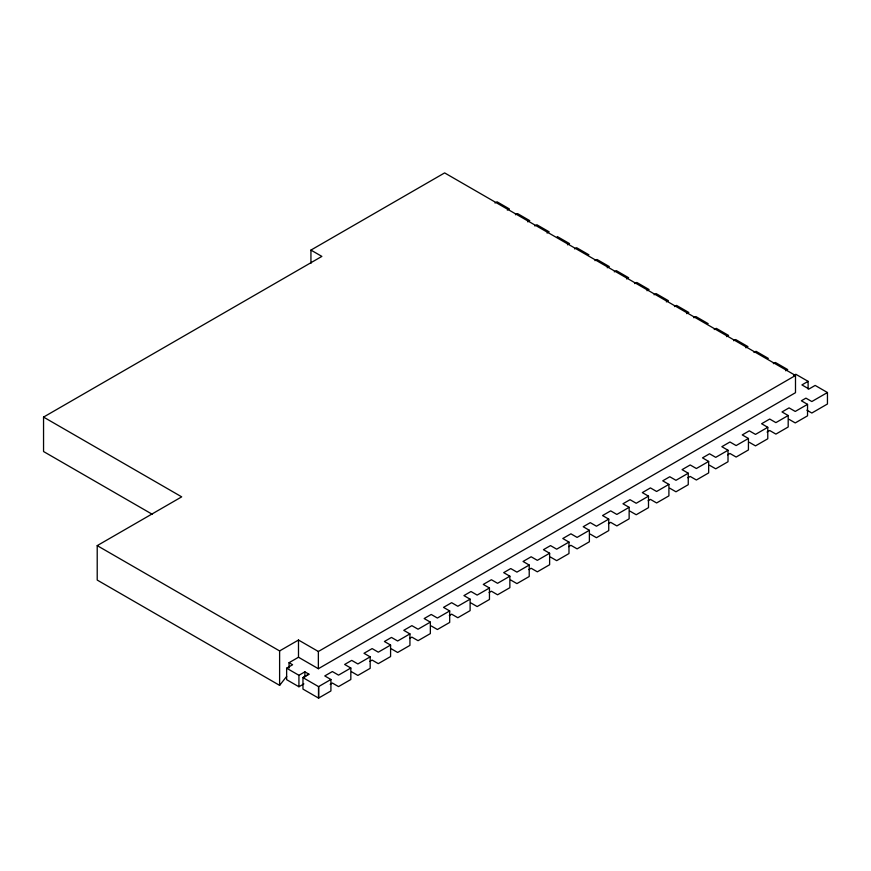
<?xml version="1.0" encoding="UTF-8"?>
<svg xmlns="http://www.w3.org/2000/svg" width="871" height="871" viewBox="0 0 871 871"><rect width="100%" height="100%" fill="white"/><g stroke="black" fill="none" stroke-linecap="round" stroke-linejoin="round"><path stroke-width="1.31" d="M152.436 514.38L43.55 451.526L43.55 417.089L181.701 496.851L97.214 545.627L97.214 580.064L279.613 685.368L286.69 676.375M289.052 668.035L289.052 662.7L298.492 657.246L318.361 668.721L318.361 651.497L795.495 375.477L444.635 172.904L310.936 250.086L310.936 263.336M308.922 674.176L303.01 677.594L308.933 674.176L304.894 671.846L298.927 675.286L286.635 668.199L286.635 679.674L298.927 686.762L303.892 683.898M318.361 668.721L795.495 392.69L795.495 375.477M43.55 417.089L321.867 256.401L310.936 250.086M495 202.997L497.047 201.811L509.361 208.92L507.314 210.107M515.436 214.767L517.494 213.569L529.775 220.668L527.717 221.855M534.783 225.937L536.841 224.751L549.133 231.838L547.075 233.025M567.478 244.816L569.536 243.619L557.244 236.531M574.544 248.888L576.602 247.702L588.894 254.8M594.947 260.669L597.005 259.482L609.297 266.58L607.239 267.767M614.305 271.85L616.363 270.652L628.644 277.751L626.587 278.938M634.709 283.63L636.766 282.444L649.058 289.531L647.001 290.718M654.067 294.801L656.124 293.614L668.405 300.702L666.348 301.899M674.47 306.581L676.527 305.394L688.819 312.493L686.762 313.68M693.817 317.752L695.885 316.565L708.167 323.664M714.231 329.543L716.289 328.345L728.581 335.444L726.523 336.631M733.578 340.713L735.636 339.527L747.928 346.614L745.87 347.801M753.992 352.494L756.05 351.307L768.342 358.406M773.339 363.664L775.397 362.478L787.689 369.576L785.631 370.763M97.214 545.627L279.613 650.931L298.492 640.033L318.361 651.497M286.635 668.199L292.602 664.747L289.052 662.7M793.753 375.445L795.811 374.258L808.103 381.356L808.103 389.01M808.103 381.356L801.919 384.917L808.985 388.999L815.158 385.428L827.45 392.527L827.45 404.002L811.826 413.028L806.916 410.187M827.45 392.527L811.826 401.542L805.936 398.145L801.364 400.78L807.537 404.351L807.537 415.826L795.245 422.925L789.072 419.354M330.915 679.489L318.557 686.62L302.966 677.627L302.966 689.103L318.557 698.096L330.915 690.964L330.915 679.489L324.774 675.94L332.363 671.552L338.536 675.123L350.828 668.024L350.828 679.511L338.536 686.598L332.363 683.038L330.196 684.29M351.71 671.868L357.883 675.428L370.175 668.329L370.175 656.854L357.883 663.952L351.71 660.381L344.655 664.464L350.828 668.024M369.805 661.416L372.124 660.076L378.297 663.648L390.589 656.549L390.589 645.073L378.297 652.172L372.124 648.601L364.002 653.294L370.175 656.854M391.471 648.906L397.644 652.477L409.936 645.378L409.936 633.903L397.644 640.991L391.471 637.43L384.405 641.502L390.589 645.073M409.566 638.465L411.885 637.126L418.058 640.686L430.35 633.598L430.35 622.123L418.058 629.21L411.885 625.65L403.763 630.332L409.936 633.903M431.232 625.955L437.405 629.515L449.697 622.427L449.697 610.941L437.405 618.04L431.232 614.469L424.166 618.552L430.35 622.123M449.316 615.503L451.646 614.164L457.819 617.735L470.111 610.636L470.111 599.161L457.819 606.26L451.646 602.688L443.524 607.381L449.697 610.941M470.993 602.993L477.166 606.564L489.458 599.466L489.458 587.99L477.166 595.089L470.993 591.518L463.927 595.601L470.111 599.161M489.077 592.552L491.396 591.213L497.581 594.784L509.862 587.685L509.862 576.21L497.581 583.298L491.396 579.738L483.285 584.419L489.458 587.99M510.754 580.042L516.928 583.603L529.22 576.515L529.22 565.039L516.928 572.127L510.754 568.567L503.688 572.639L509.862 576.21M528.839 569.601L531.158 568.262L537.342 571.822L549.623 564.735L549.623 553.248L537.342 560.347L531.158 556.776L523.046 561.468L529.22 565.039M550.516 557.081L556.689 560.652L568.981 553.553L568.981 542.078L556.689 549.176L550.516 545.605L543.45 549.688L549.623 553.248M568.6 546.64L570.919 545.3L577.103 548.872L589.384 541.773L589.384 530.297L577.103 537.396L570.919 533.825L562.797 538.518L568.981 542.078M590.277 534.13L596.45 537.701L608.742 530.602L608.742 519.127L596.45 526.215L590.277 522.654L583.211 526.726L589.384 530.297M608.361 523.689L610.68 522.35L616.853 525.91L629.145 518.822L629.145 507.336L616.853 514.434L610.68 510.874L602.558 515.556L608.742 519.127M630.038 511.179L636.211 514.739L648.503 507.651L648.503 496.165L636.211 503.264L630.038 499.693L622.972 503.776L629.145 507.336M648.122 500.727L650.441 499.388L656.614 502.959L668.906 495.86L668.906 484.385L656.614 491.484L650.441 487.912L642.319 492.605L648.503 496.165M669.788 488.217L675.972 491.788L688.253 484.69L688.253 473.214L675.972 480.313L669.788 476.742L662.733 480.825L668.906 484.385M687.883 477.776L690.202 476.437L696.375 480.008L708.667 472.909L708.667 461.434L696.375 468.522L690.202 464.962L682.08 469.643L688.253 473.214M709.549 465.266L715.733 468.827L728.014 461.739L728.014 450.263L715.733 457.351L709.549 453.791L702.494 457.863L708.667 461.434M727.644 454.825L729.963 453.486L736.137 457.046L748.429 449.948L748.429 438.472L736.137 445.571L729.963 442L721.841 446.692L728.014 450.263M749.31 442.305L755.495 445.876L767.776 438.777L767.776 427.302L755.495 434.4L749.31 430.829L742.255 434.912L748.429 438.472M767.057 432.06L769.724 430.524L775.898 434.096L788.19 426.997L788.19 415.521L775.898 422.62L769.724 419.049L761.602 423.742L767.776 427.302M807.537 404.351L795.245 411.439L789.072 407.878L782.006 411.95L788.19 415.521M318.59 698.074L318.59 686.598L318.557 698.096M304.894 671.846L304.894 676.941M298.927 675.286L298.927 686.762M298.492 640.033L298.492 657.246M279.613 650.931L279.613 685.368"/></g></svg>
